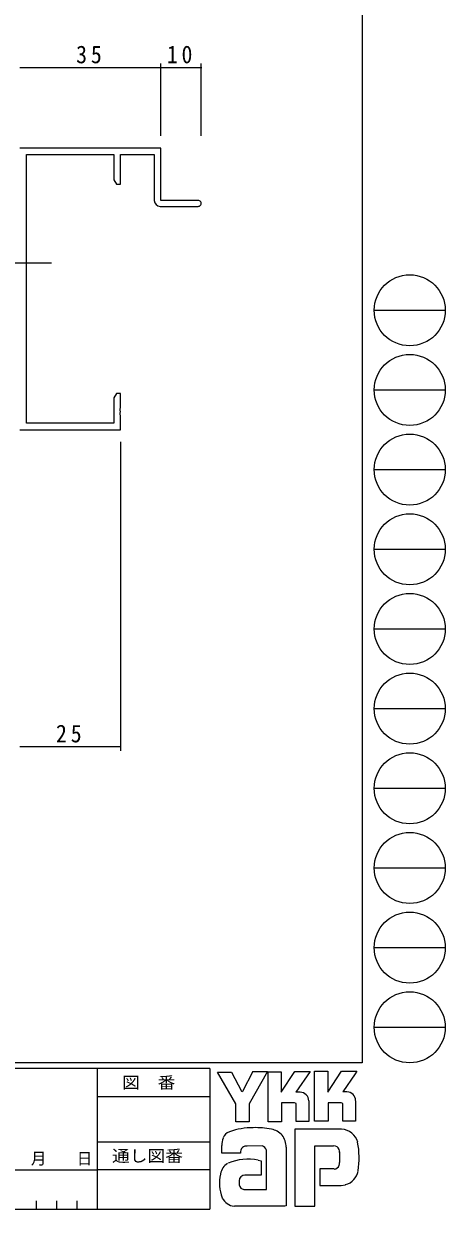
# Model space of a CAD drawing. Units: millimetres on the paper. Extents: x -420 to 373, y -297 to 267.
# Drawn here: x 268.3 to 372.9, y -297 to -2.4 of the extents above; entities that cross this region are included whole.
import ezdxf
from ezdxf.enums import TextEntityAlignment as Align

# ---------------------------------------------------------------- set-up
doc = ezdxf.new("R2010")
doc.units = ezdxf.units.MM
doc.linetypes.add('CHAIN2', pattern=[12, 9, -1, 1, -1])
for name, color, linetype, lineweight in [('0-1_YKK_ZWAK', 7, 'Continuous', 9), ('0-3_YKK_11', 7, 'Continuous', 9), ('0-6_YKK_13', 4, 'Continuous', 9), ('0-7_YKK_D', 6, 'Continuous', 9)]:
    doc.layers.add(name, color=color, linetype=linetype, lineweight=lineweight)
doc.styles.add('ＭＳ ゴシック', font='')
doc.styles.get('ＭＳ ゴシック').set_extended_font_data('MS Gothic')

msp = doc.modelspace()

# ---------------------------------------------------------------- linework, layer by layer
at = {"layer": '0-1_YKK_ZWAK'}
for p, q in [((352.3, 264.4), (352.3, -260.6)), ((355.276, -73.616), (372.916, -73.616)), ((355.276, -93.412), (372.916, -93.412)), ((355.276, -113.208), (372.916, -113.208)), ((355.276, -133.004), (372.916, -133.004)), ((355.276, -152.8), (372.916, -152.8)), ((355.276, -172.596), (372.916, -172.596)), ((355.276, -192.392), (372.916, -192.392)), ((355.276, -212.188), (372.916, -212.188)), ((355.276, -231.984), (372.916, -231.984)), ((355.276, -251.78), (372.916, -251.78)), ((352.3, -260.6), (-417.7, -260.6)), ((314.5, -262), (-417.7, -262)), ((286.5, -262), (286.5, -297)), ((314.5, -262), (314.5, -297)), ((316.337, -262.906), (319.851, -262.906)), ((320.932, -270.799), (316.337, -262.906)), ((325.136, -262.798), (322.581, -267.771)), ((328.96, -275.231), (328.96, -262.825)), ((340.474, -262.717), (343.745, -262.717)), ((340.474, -275.123), (340.474, -262.717)), ((347.178, -262.717), (350.962, -262.717)), ((350.583, -263.365), (347.461, -267.825)), ((350.962, -262.717), (350.583, -263.365)), ((336.879, -267.906), (335.84, -267.906)), ((348.501, -267.825), (347.461, -267.825)), ((286.5, -269), (314.5, -269)), ((335.474, -270.582), (332.284, -270.582)), ((339.042, -270.069), (339.042, -275.15)), ((343.88, -270.555), (343.88, -275.123)), ((347.069, -270.555), (343.88, -270.555)), ((347.502, -270.717), (347.069, -270.555)), ((347.502, -275.096), (347.502, -270.717)), ((350.664, -270.069), (350.664, -275.096)), ((343.88, -275.123), (340.474, -275.123)), ((347.502, -275.046), (347.553, -275.096)), ((350.664, -275.096), (347.502, -275.096)), ((347.124, -277.096), (335.528, -277.096)), ((335.528, -277.096), (335.528, -296.206)), ((286.5, -280.199), (314.5, -280.199)), ((317.418, -283.07), (317.418, -281.141)), ((327.446, -281.205), (323.748, -281.275)), ((328.527, -292.071), (328.527, -282.34)), ((333.42, -281.583), (333.42, -296.179)), ((340.555, -281.259), (345.204, -281.259)), ((340.555, -296.206), (340.555, -281.259)), ((346.673, -282.756), (346.691, -285.391)), ((322.067, -283.07), (317.418, -283.07)), ((185.7, -287.2), (286.5, -287.2)), ((314.5, -287.199), (286.5, -287.199)), ((327.176, -288.53), (323.181, -288.535)), ((341.772, -286.989), (341.772, -291.125)), ((345.313, -286.989), (341.772, -286.989)), ((341.772, -291.125), (347.097, -291.125)), ((347.097, -291.125), (348.178, -290.882)), ((322.905, -292.071), (328.527, -292.071)), ((328.095, -292.071), (328.446, -292.071)), ((328.527, -292.07), (328.528, -292.071)), ((-417.7, -297), (314.5, -297)), ((271.38, -294.9), (271.38, -297)), ((276.42, -294.9), (276.42, -297)), ((281.46, -294.9), (281.46, -297)), ((322.067, -296.26), (320.58, -296.26)), ((333.095, -296.233), (322.067, -296.26)), ((333.42, -296.179), (333.095, -296.233))]:
    msp.add_line(p, q, dxfattribs=at)
for points in [[(319.851, -262.906), (322.364, -267.609), (322.581, -267.771)], [(325.136, -262.798), (328.762, -262.798), (324.229, -270.826)], [(328.96, -262.825), (332.176, -262.825), (332.176, -267.923), (335.555, -262.771)], [(335.555, -262.771), (339.38, -262.771), (335.84, -267.906)], [(343.745, -262.717), (343.745, -267.908), (347.178, -262.717)], [(324.229, -270.826), (324.229, -275.258), (320.932, -275.258), (320.932, -270.799)], [(332.284, -270.582), (332.284, -275.231), (328.96, -275.231)], [(339.042, -275.15), (335.906, -275.15), (335.906, -270.744), (335.474, -270.582)], [(326.473, -284.773), (327.176, -284.935), (327.176, -288.53)], [(335.528, -296.206), (339.772, -296.206), (340.555, -296.206)]]:
    msp.add_lwpolyline(points, dxfattribs=at)
for centre in [(364.096, -73.616), (364.096, -93.412), (364.096, -113.208), (364.096, -133.004), (364.096, -152.8), (364.096, -172.596), (364.096, -192.392), (364.096, -212.188), (364.096, -231.984), (364.096, -251.78)]:
    msp.add_circle(centre, 8.82, dxfattribs=at)
for centre, radius, start, end in [((336.879, -270.069), 2.163, 0.00165, 89.99603), ((348.501, -269.988), 2.163, 0.00165, 89.99603), ((325.222, -294.401), 17.68, 89.89165, 109.30847), ((325.741, -297.463), 20.748, 78.78009, 91.46938), ((322.459, -281.166), 5.037, 158.41083, 179.71774), ((320.106, -280.055), 2.444, 109.02126, 161.51263), ((329.03, -281.496), 4.449, 40.66422, 80.31693), ((328.809, -281.485), 4.612, 358.78058, 38.76563), ((346.972, -281.44), 4.341, 14.44571, 87.08746), ((324.175, -283.007), 2.109, 138.46381, 181.71359), ((323.615, -282.971), 1.701, 85.50551, 126.78038), ((326.956, -282.754), 1.625, 14.75519, 72.44994), ((345.365, -282.479), 1.229, 16.43123, 96.91661), ((343.031, -283.208), 3.673, 4.93422, 17.03551), ((330.666, -284.187), 20.86, 350.99026, 10.67624), ((320.927, -288.927), 3.908, 121.8271, 169.08475), ((324.02, -297.854), 13.309, 79.38097, 112.05824), ((343.01, -285.041), 3.697, 343.6902, 354.75362), ((327.949, -290.395), 11.082, 168.76372, 199.80078), ((323.19, -289.979), 1.445, 90.33952, 178.03638), ((345.314, -285.684), 1.306, 269.95467, 342.90144), ((347.035, -286.745), 4.291, 285.4429, 349.90448), ((324.082, -290.328), 2.369, 171.08202, 216.71922), ((320.94, -292.443), 3.823, 207.31435, 263.59464), ((323.15, -290.565), 1.526, 230.97279, 260.7549)]:
    msp.add_arc(centre, radius, start, end, dxfattribs=at)
at = {"layer": '0-3_YKK_11'}
for p, q in [((302.3, -33.306), (267.3, -33.306)), ((268.93, -34.936), (290.67, -34.936)), ((268.93, -101.676), (268.93, -34.936)), ((290.67, -34.936), (290.67, -41.215)), ((292.3, -34.936), (300.67, -34.936)), ((292.3, -42.306), (292.3, -34.936)), ((300.67, -34.936), (300.67, -46.306)), ((302.3, -46.306), (302.3, -33.306)), ((290.67, -41.215), (291.3, -42.306)), ((291.3, -42.306), (292.3, -42.306)), ((311.55, -46.306), (302.3, -46.306)), ((302.17, -47.806), (311.55, -47.806)), ((291.3, -94.306), (290.67, -95.398)), ((290.67, -95.398), (290.67, -101.676)), ((292.3, -94.306), (291.3, -94.306)), ((292.3, -97.848), (292.3, -94.306)), ((292.18, -98.031), (292.3, -97.848)), ((292.18, -98.581), (292.18, -98.031)), ((292.3, -98.765), (292.18, -98.581)), ((292.18, -99.031), (292.3, -98.848)), ((292.18, -99.581), (292.18, -99.031)), ((292.3, -99.765), (292.18, -99.581)), ((292.3, -98.848), (292.3, -98.765)), ((292.3, -103.306), (292.3, -99.765)), ((290.67, -101.676), (268.93, -101.676)), ((267.3, -103.306), (292.3, -103.306))]:
    msp.add_line(p, q, dxfattribs=at)
for centre, radius, start, end in [((302.17, -46.306), 1.5, 180, 269.99998), ((311.55, -47.056), 0.75, 269.99998, 90)]:
    msp.add_arc(centre, radius, start, end, dxfattribs=at)
at = {"layer": '0-6_YKK_13', "linetype": 'CHAIN2'}
msp.add_line((275.176, -61.906), (259.424, -61.906), dxfattribs=at)
at = {"layer": '0-7_YKK_D'}
for p, q in [((267.3, -13.306), (302.3, -13.306)), ((302.3, -30.306), (302.3, -12.306)), ((302.3, -30.306), (302.3, -12.306)), ((302.3, -13.306), (312.3, -13.306)), ((312.3, -30.306), (312.3, -12.306)), ((292.3, -106.306), (292.3, -183.053)), ((292.3, -182.053), (267.3, -182.053))]:
    msp.add_line(p, q, dxfattribs=at)
for centre, start, end in [((302.3, -13.306), 0, 180), ((302.3, -13.306), 0, 180), ((302.3, -13.306), 180, 0), ((302.3, -13.306), 180, 0), ((312.3, -13.306), 0, 180), ((312.3, -13.306), 180, 0), ((292.3, -182.053), 0, 180), ((292.3, -182.053), 180, 0)]:
    msp.add_arc(centre, 0.106, start, end, dxfattribs=at)

# ---------------------------------------------------------------- texts
at = {"layer": '0-1_YKK_ZWAK', "style": 'ＭＳ ゴシック', "width": 1.1}
for s, p in [('図\u3000番', (292.698, -267.862)), ('通し図番', (290.179, -286.085))]:
    msp.add_text(s, height=2.933, dxfattribs=at).set_placement(p, align=Align.BOTTOM_LEFT)
at = {"layer": '0-1_YKK_ZWAK', "insert": (258.676, -286.169), "char_height": 2.933, "attachment_point": 7, "style": 'ＭＳ ゴシック'}
msp.add_mtext('\\T1.2;\\W0.95;年\\~\\~\\~月\\~\\~\\~日', dxfattribs=at)
at = {"layer": '0-7_YKK_D', "color": 3, "char_height": 4.399, "attachment_point": 7, "style": 'ＭＳ ゴシック'}
for s, insert in [('\\T1.36;\\W0.9;35', (281.28, -12.306)), ('\\T1.36;\\W0.9;10', (303.78, -12.306)), ('\\T1.36;\\W0.9;25', (276.28, -181.053))]:
    msp.add_mtext(s, dxfattribs=dict(at, insert=insert))

doc.saveas('drawing.dxf')
